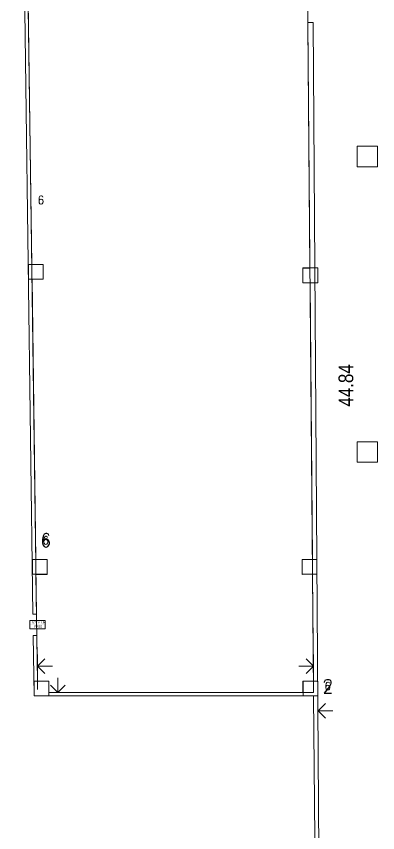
# Model space of a CAD drawing. Header units: millimetres. Extents: x -1039 to -616, y 378 to 719.
# Drawn here: x -821.91 to -808.04, y 541.49 to 572.84 of the extents above; entities that cross this region are included whole.
import ezdxf

# ---------------------------------------------------------------- set-up
doc = ezdxf.new("R2010")
doc.units = ezdxf.units.MM
doc.layers.get('0').update_dxf_attribs({"linetype": 'CONTINUOUS'})
for name, color, linetype, true_color in [('PDF_0', 8, 'CONTINUOUS', 0x767676), ('PDF_P-Cotas', 8, 'CONTINUOUS', 0x767676), ('PDF_P-Hatch TODO', 252, 'CONTINUOUS', 0x989898)]:
    doc.layers.add(name, color=color, linetype=linetype, true_color=true_color)
for name, color, linetype in [('PDF_P-Columnas concreto', 7, 'CONTINUOUS'), ('PDF_P-Muros Acabados', 7, 'CONTINUOUS'), ('PDF_P-Texto', 7, 'CONTINUOUS'), ('PDF_Texto', 7, 'CONTINUOUS')]:
    doc.layers.add(name, color=color, linetype=linetype)
doc.styles.add('PDF Arial Narrow', font='PDF Arial Narrow')
doc.styles.get("Standard").update_dxf_attribs({"font": 'STANDARD'})

msp = doc.modelspace()

# ---------------------------------------------------------------- linework, layer by layer
at = {"layer": 'PDF_0', "lineweight": 0}
for points in [[(-820.814, 547.598), (-821.097, 547.88), (-820.814, 548.163)], [(-810.783, 548.163), (-810.5, 547.88), (-810.783, 547.598)], [(-821.097, 547.88), (-820.527, 547.88)], [(-810.5, 547.88), (-811.066, 547.88)], [(-820.317, 546.877), (-820.317, 547.443)], [(-820.035, 547.16), (-820.317, 546.877), (-820.605, 547.16)], [(-810.044, 545.883), (-810.327, 546.166), (-810.044, 546.453)], [(-810.327, 546.166), (-809.762, 546.166)]]:
    msp.add_lwpolyline(points, dxfattribs=at)
at = {"layer": 'PDF_0', "color": 30}
for points in [[(-821.32, 563.315), (-820.883, 563.315), (-821.32, 563.306)], [(-810.541, 551.419), (-810.541, 551.414), (-810.938, 551.414)], [(-821.102, 547.306), (-820.664, 547.306), (-821.102, 547.301)]]:
    msp.add_solid(points, dxfattribs=at)
at = {"layer": 'PDF_P-Columnas concreto', "lineweight": 5}
for points in [[(-808.836, 567.058), (-808.043, 567.058), (-808.043, 567.852), (-808.836, 567.852)], [(-821.448, 562.745), (-821.448, 563.315), (-820.883, 563.315), (-820.883, 562.745)], [(-810.911, 562.608), (-810.911, 563.178), (-810.345, 563.178), (-810.345, 562.608)], [(-808.836, 555.714), (-808.043, 555.714), (-808.043, 556.507), (-808.836, 556.507)], [(-821.293, 551.414), (-821.293, 551.98), (-820.728, 551.98), (-820.728, 551.414)], [(-810.938, 551.414), (-810.938, 551.98), (-810.373, 551.98), (-810.373, 551.414)], [(-821.229, 546.741), (-821.229, 547.306), (-820.664, 547.306), (-820.664, 546.741)], [(-810.906, 546.741), (-810.906, 547.306), (-810.341, 547.306), (-810.341, 546.741)]]:
    msp.add_lwpolyline(points, close=True, dxfattribs=at)
at = {"layer": 'PDF_P-Cotas', "lineweight": 0}
for points in [[(-821.097, 546.987), (-821.097, 548.332)], [(-810.5, 546.987), (-810.5, 548.332)], [(-820.55, 546.877), (-819.866, 546.877)]]:
    msp.add_lwpolyline(points, dxfattribs=at)
at = {"layer": 'PDF_P-Hatch TODO', "lineweight": 0}
msp.add_lwpolyline([(-810.74, 574.078), (-810.644, 563.176), (-810.911, 563.176), (-810.911, 562.61), (-810.639, 562.61), (-810.546, 551.982), (-810.94, 551.982), (-810.94, 551.412), (-810.539, 551.416), (-810.505, 547.308), (-810.909, 547.308), (-810.909, 546.875), (-820.664, 546.875), (-820.664, 547.308), (-821.104, 547.299), (-821.159, 551.412), (-820.725, 551.412), (-820.725, 551.982), (-821.165, 551.982), (-821.311, 562.747), (-820.88, 562.747), (-820.88, 563.313), (-821.318, 563.308), (-821.473, 574.078)], dxfattribs=at)
at = {"layer": 'PDF_P-Muros Acabados', "lineweight": 5}
for points in [[(-821.913, 597.211), (-821.275, 549.882), (-821.138, 549.882), (-821.776, 597.002), (-821.676, 596.901), (-821.434, 597.143), (-821.535, 597.243)], [(-820.664, 546.877), (-810.5, 546.877), (-810.728, 572.603)], [(-810.245, 533.217), (-810.523, 572.603), (-810.742, 572.603)], [(-810.377, 533.08), (-810.5, 546.741), (-821.229, 546.741), (-821.261, 549.066), (-821.124, 549.066), (-821.102, 547.306)]]:
    msp.add_lwpolyline(points, dxfattribs=at)
at = {"layer": 'PDF_P-Texto', "lineweight": 0}
msp.add_lwpolyline([(-821.4, 549.636), (-820.803, 549.636), (-820.803, 549.319), (-821.4, 549.319)], close=True, dxfattribs=at)
at = {"layer": 'PDF_P-Texto'}
for points in [[(-820.805, 549.472), (-820.805, 549.481), (-821.398, 549.472)], [(-820.805, 549.481), (-821.398, 549.472), (-821.398, 549.481)]]:
    msp.add_solid(points, dxfattribs=at)

# ---------------------------------------------------------------- texts
at = {"attachment_point": 1}
for s, insert, char_height, width in [('6', (-821.092, 565.945), 0.313, 0.13912), ('6', (-820.989, 552.977), 0.525, 0.23337), ('6', (-820.909, 552.872), 0.313, 0.13912), ('2', (-810.164, 547.379), 0.525, 0.23337), ('6', (-810.084, 547.275), 0.313, 0.13912)]:
    msp.add_mtext(s, dxfattribs=dict(at, insert=insert, char_height=char_height, width=width))
at = {"layer": 'PDF_Texto', "color": 251, "true_color": 0x545454, "insert": (-809.258, 557.855), "char_height": 0.5672, "width": 1.95375, "attachment_point": 4, "rotation": 90, "style": 'PDF Arial Narrow'}
msp.add_mtext('44.84', dxfattribs=at)
at = {"layer": 'PDF_Texto', "attachment_point": 4, "style": 'PDF Arial Narrow'}
for s, insert, char_height, width in [('0.72 x 1.60', (-821.316, 549.567), 0.07941, 0.56029), ('PASO', (-821.22, 549.408), 0.0794, 0.2647)]:
    msp.add_mtext(s, dxfattribs=dict(at, insert=insert, char_height=char_height, width=width))

doc.saveas('drawing.dxf')
